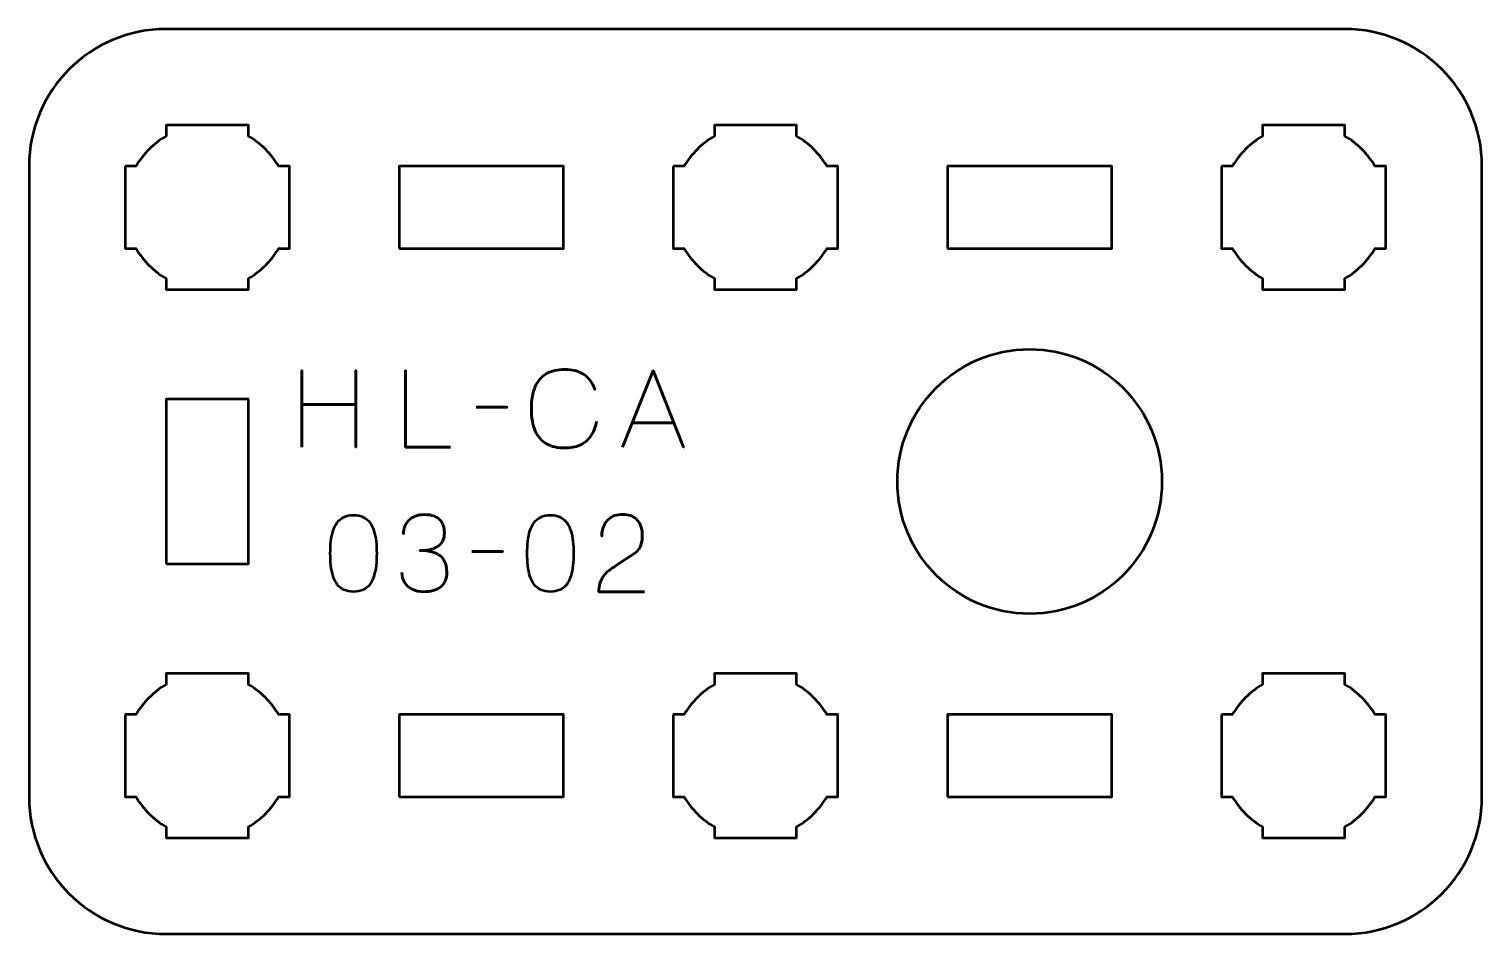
# Model space of a CAD drawing. Header units: centimetres. Extents: x -13.15 to -7.85, y -16.5 to -13.2.
import ezdxf

# ---------------------------------------------------------------- set-up
doc = ezdxf.new("R2010")
doc.units = ezdxf.units.CM
doc.header["$MEASUREMENT"] = 0
doc.layers.add('Layer 1', color=7, linetype='Continuous')

msp = doc.modelspace()

# ---------------------------------------------------------------- linework, layer by layer
at = {"layer": 'Layer 1', "lineweight": 53}
for points in [[(-11.8, -14), (-11.2, -14), (-11.2, -13.7), (-11.8, -13.7), (-11.8, -14)], [(-9.8, -14), (-9.2, -14), (-9.2, -13.7), (-9.8, -13.7), (-9.8, -14)], [(-12.65, -15.15), (-12.35, -15.15), (-12.35, -14.55), (-12.65, -14.55), (-12.65, -15.15)], [(-11.8, -16), (-11.2, -16), (-11.2, -15.7), (-11.8, -15.7), (-11.8, -16)], [(-9.8, -16), (-9.2, -16), (-9.2, -15.7), (-9.8, -15.7), (-9.8, -16)]]:
    msp.add_lwpolyline(points, close=True, dxfattribs=at)
msp.add_ellipse((-9.5, -14.85), major_axis=(0, 0.4825), ratio=1, dxfattribs=at)
for points, knots in [([(-13.15, -16), (-13.15, -16), (-13.15, -13.7), (-13.15, -13.7), (-13.15, -13.7), (-13.15, -13.42391), (-12.92609, -13.2), (-12.65, -13.2), (-12.65, -13.2), (-12.65, -13.2), (-8.35, -13.2), (-8.35, -13.2), (-8.35, -13.2), (-8.07391, -13.2), (-7.85, -13.42391), (-7.85, -13.7), (-7.85, -13.7), (-7.85, -13.7), (-7.85, -16), (-7.85, -16), (-7.85, -16), (-7.85, -16.27609), (-8.07391, -16.5), (-8.35, -16.5), (-8.35, -16.5), (-8.35, -16.5), (-12.65, -16.5), (-12.65, -16.5), (-12.65, -16.5), (-12.92609, -16.5), (-13.15, -16.27609), (-13.15, -16)], [0, 0, 0, 0, 0.125, 0.125, 0.125, 0.125, 0.25, 0.25, 0.25, 0.25, 0.375, 0.375, 0.375, 0.375, 0.5, 0.5, 0.5, 0.5, 0.625, 0.625, 0.625, 0.625, 0.75, 0.75, 0.75, 0.75, 0.875, 0.875, 0.875, 0.875, 1, 1, 1, 1]), ([(-12.8, -13.7), (-12.8, -13.7), (-12.75985, -13.7), (-12.75985, -13.7), (-12.75985, -13.7), (-12.7335, -13.65447), (-12.69553, -13.6165), (-12.65, -13.59015), (-12.65, -13.59015), (-12.65, -13.59015), (-12.65, -13.55), (-12.65, -13.55), (-12.65, -13.55), (-12.65, -13.55), (-12.5, -13.55), (-12.5, -13.55), (-12.5, -13.55), (-12.5, -13.55), (-12.35, -13.55), (-12.35, -13.55), (-12.35, -13.55), (-12.35, -13.55), (-12.35, -13.59015), (-12.35, -13.59015), (-12.35, -13.59015), (-12.30447, -13.6165), (-12.2665, -13.65447), (-12.24015, -13.7), (-12.24015, -13.7), (-12.24015, -13.7), (-12.2, -13.7), (-12.2, -13.7), (-12.2, -13.7), (-12.2, -13.7), (-12.2, -13.85), (-12.2, -13.85), (-12.2, -13.85), (-12.2, -13.85), (-12.2, -14), (-12.2, -14), (-12.2, -14), (-12.2, -14), (-12.24015, -14), (-12.24015, -14), (-12.24015, -14), (-12.2665, -14.04553), (-12.30447, -14.0835), (-12.35, -14.10985), (-12.35, -14.10985), (-12.35, -14.10985), (-12.35, -14.15), (-12.35, -14.15), (-12.35, -14.15), (-12.35, -14.15), (-12.5, -14.15), (-12.5, -14.15), (-12.5, -14.15), (-12.5, -14.15), (-12.65, -14.15), (-12.65, -14.15), (-12.65, -14.15), (-12.65, -14.15), (-12.65, -14.10985), (-12.65, -14.10985), (-12.65, -14.10985), (-12.69553, -14.0835), (-12.7335, -14.04553), (-12.75985, -14), (-12.75985, -14), (-12.75985, -14), (-12.8, -14), (-12.8, -14), (-12.8, -14), (-12.8, -14), (-12.8, -13.85), (-12.8, -13.85), (-12.8, -13.85), (-12.8, -13.85), (-12.8, -13.7), (-12.8, -13.7)], [0, 0, 0, 0, 0.05, 0.05, 0.05, 0.05, 0.1, 0.1, 0.1, 0.1, 0.15, 0.15, 0.15, 0.15, 0.2, 0.2, 0.2, 0.2, 0.25, 0.25, 0.25, 0.25, 0.3, 0.3, 0.3, 0.3, 0.35, 0.35, 0.35, 0.35, 0.4, 0.4, 0.4, 0.4, 0.45, 0.45, 0.45, 0.45, 0.5, 0.5, 0.5, 0.5, 0.55, 0.55, 0.55, 0.55, 0.6, 0.6, 0.6, 0.6, 0.65, 0.65, 0.65, 0.65, 0.7, 0.7, 0.7, 0.7, 0.75, 0.75, 0.75, 0.75, 0.8, 0.8, 0.8, 0.8, 0.85, 0.85, 0.85, 0.85, 0.9, 0.9, 0.9, 0.9, 0.95, 0.95, 0.95, 0.95, 1, 1, 1, 1]), ([(-10.8, -13.7), (-10.8, -13.7), (-10.75985, -13.7), (-10.75985, -13.7), (-10.75985, -13.7), (-10.7335, -13.65447), (-10.69553, -13.6165), (-10.65, -13.59015), (-10.65, -13.59015), (-10.65, -13.59015), (-10.65, -13.55), (-10.65, -13.55), (-10.65, -13.55), (-10.65, -13.55), (-10.5, -13.55), (-10.5, -13.55), (-10.5, -13.55), (-10.5, -13.55), (-10.35, -13.55), (-10.35, -13.55), (-10.35, -13.55), (-10.35, -13.55), (-10.35, -13.59015), (-10.35, -13.59015), (-10.35, -13.59015), (-10.30447, -13.6165), (-10.2665, -13.65447), (-10.24015, -13.7), (-10.24015, -13.7), (-10.24015, -13.7), (-10.2, -13.7), (-10.2, -13.7), (-10.2, -13.7), (-10.2, -13.7), (-10.2, -13.85), (-10.2, -13.85), (-10.2, -13.85), (-10.2, -13.85), (-10.2, -14), (-10.2, -14), (-10.2, -14), (-10.2, -14), (-10.24015, -14), (-10.24015, -14), (-10.24015, -14), (-10.2665, -14.04553), (-10.30447, -14.0835), (-10.35, -14.10985), (-10.35, -14.10985), (-10.35, -14.10985), (-10.35, -14.15), (-10.35, -14.15), (-10.35, -14.15), (-10.35, -14.15), (-10.5, -14.15), (-10.5, -14.15), (-10.5, -14.15), (-10.5, -14.15), (-10.65, -14.15), (-10.65, -14.15), (-10.65, -14.15), (-10.65, -14.15), (-10.65, -14.10985), (-10.65, -14.10985), (-10.65, -14.10985), (-10.69553, -14.0835), (-10.7335, -14.04553), (-10.75985, -14), (-10.75985, -14), (-10.75985, -14), (-10.8, -14), (-10.8, -14), (-10.8, -14), (-10.8, -14), (-10.8, -13.85), (-10.8, -13.85), (-10.8, -13.85), (-10.8, -13.85), (-10.8, -13.7), (-10.8, -13.7)], [0, 0, 0, 0, 0.05, 0.05, 0.05, 0.05, 0.1, 0.1, 0.1, 0.1, 0.15, 0.15, 0.15, 0.15, 0.2, 0.2, 0.2, 0.2, 0.25, 0.25, 0.25, 0.25, 0.3, 0.3, 0.3, 0.3, 0.35, 0.35, 0.35, 0.35, 0.4, 0.4, 0.4, 0.4, 0.45, 0.45, 0.45, 0.45, 0.5, 0.5, 0.5, 0.5, 0.55, 0.55, 0.55, 0.55, 0.6, 0.6, 0.6, 0.6, 0.65, 0.65, 0.65, 0.65, 0.7, 0.7, 0.7, 0.7, 0.75, 0.75, 0.75, 0.75, 0.8, 0.8, 0.8, 0.8, 0.85, 0.85, 0.85, 0.85, 0.9, 0.9, 0.9, 0.9, 0.95, 0.95, 0.95, 0.95, 1, 1, 1, 1]), ([(-8.8, -13.7), (-8.8, -13.7), (-8.75985, -13.7), (-8.75985, -13.7), (-8.75985, -13.7), (-8.7335, -13.65447), (-8.69553, -13.6165), (-8.65, -13.59015), (-8.65, -13.59015), (-8.65, -13.59015), (-8.65, -13.55), (-8.65, -13.55), (-8.65, -13.55), (-8.65, -13.55), (-8.5, -13.55), (-8.5, -13.55), (-8.5, -13.55), (-8.5, -13.55), (-8.35, -13.55), (-8.35, -13.55), (-8.35, -13.55), (-8.35, -13.55), (-8.35, -13.59015), (-8.35, -13.59015), (-8.35, -13.59015), (-8.30447, -13.6165), (-8.2665, -13.65447), (-8.24015, -13.7), (-8.24015, -13.7), (-8.24015, -13.7), (-8.2, -13.7), (-8.2, -13.7), (-8.2, -13.7), (-8.2, -13.7), (-8.2, -13.85), (-8.2, -13.85), (-8.2, -13.85), (-8.2, -13.85), (-8.2, -14), (-8.2, -14), (-8.2, -14), (-8.2, -14), (-8.24015, -14), (-8.24015, -14), (-8.24015, -14), (-8.2665, -14.04553), (-8.30447, -14.0835), (-8.35, -14.10985), (-8.35, -14.10985), (-8.35, -14.10985), (-8.35, -14.15), (-8.35, -14.15), (-8.35, -14.15), (-8.35, -14.15), (-8.5, -14.15), (-8.5, -14.15), (-8.5, -14.15), (-8.5, -14.15), (-8.65, -14.15), (-8.65, -14.15), (-8.65, -14.15), (-8.65, -14.15), (-8.65, -14.10985), (-8.65, -14.10985), (-8.65, -14.10985), (-8.69553, -14.0835), (-8.7335, -14.04553), (-8.75985, -14), (-8.75985, -14), (-8.75985, -14), (-8.8, -14), (-8.8, -14), (-8.8, -14), (-8.8, -14), (-8.8, -13.85), (-8.8, -13.85), (-8.8, -13.85), (-8.8, -13.85), (-8.8, -13.7), (-8.8, -13.7)], [0, 0, 0, 0, 0.05, 0.05, 0.05, 0.05, 0.1, 0.1, 0.1, 0.1, 0.15, 0.15, 0.15, 0.15, 0.2, 0.2, 0.2, 0.2, 0.25, 0.25, 0.25, 0.25, 0.3, 0.3, 0.3, 0.3, 0.35, 0.35, 0.35, 0.35, 0.4, 0.4, 0.4, 0.4, 0.45, 0.45, 0.45, 0.45, 0.5, 0.5, 0.5, 0.5, 0.55, 0.55, 0.55, 0.55, 0.6, 0.6, 0.6, 0.6, 0.65, 0.65, 0.65, 0.65, 0.7, 0.7, 0.7, 0.7, 0.75, 0.75, 0.75, 0.75, 0.8, 0.8, 0.8, 0.8, 0.85, 0.85, 0.85, 0.85, 0.9, 0.9, 0.9, 0.9, 0.95, 0.95, 0.95, 0.95, 1, 1, 1, 1]), ([(-12.8, -15.7), (-12.8, -15.7), (-12.75985, -15.7), (-12.75985, -15.7), (-12.75985, -15.7), (-12.7335, -15.65447), (-12.69553, -15.6165), (-12.65, -15.59015), (-12.65, -15.59015), (-12.65, -15.59015), (-12.65, -15.55), (-12.65, -15.55), (-12.65, -15.55), (-12.65, -15.55), (-12.5, -15.55), (-12.5, -15.55), (-12.5, -15.55), (-12.5, -15.55), (-12.35, -15.55), (-12.35, -15.55), (-12.35, -15.55), (-12.35, -15.55), (-12.35, -15.59015), (-12.35, -15.59015), (-12.35, -15.59015), (-12.30447, -15.6165), (-12.2665, -15.65447), (-12.24015, -15.7), (-12.24015, -15.7), (-12.24015, -15.7), (-12.2, -15.7), (-12.2, -15.7), (-12.2, -15.7), (-12.2, -15.7), (-12.2, -15.85), (-12.2, -15.85), (-12.2, -15.85), (-12.2, -15.85), (-12.2, -16), (-12.2, -16), (-12.2, -16), (-12.2, -16), (-12.24015, -16), (-12.24015, -16), (-12.24015, -16), (-12.2665, -16.04553), (-12.30447, -16.0835), (-12.35, -16.10985), (-12.35, -16.10985), (-12.35, -16.10985), (-12.35, -16.15), (-12.35, -16.15), (-12.35, -16.15), (-12.35, -16.15), (-12.5, -16.15), (-12.5, -16.15), (-12.5, -16.15), (-12.5, -16.15), (-12.65, -16.15), (-12.65, -16.15), (-12.65, -16.15), (-12.65, -16.15), (-12.65, -16.10985), (-12.65, -16.10985), (-12.65, -16.10985), (-12.69553, -16.0835), (-12.7335, -16.04553), (-12.75985, -16), (-12.75985, -16), (-12.75985, -16), (-12.8, -16), (-12.8, -16), (-12.8, -16), (-12.8, -16), (-12.8, -15.85), (-12.8, -15.85), (-12.8, -15.85), (-12.8, -15.85), (-12.8, -15.7), (-12.8, -15.7)], [0, 0, 0, 0, 0.05, 0.05, 0.05, 0.05, 0.1, 0.1, 0.1, 0.1, 0.15, 0.15, 0.15, 0.15, 0.2, 0.2, 0.2, 0.2, 0.25, 0.25, 0.25, 0.25, 0.3, 0.3, 0.3, 0.3, 0.35, 0.35, 0.35, 0.35, 0.4, 0.4, 0.4, 0.4, 0.45, 0.45, 0.45, 0.45, 0.5, 0.5, 0.5, 0.5, 0.55, 0.55, 0.55, 0.55, 0.6, 0.6, 0.6, 0.6, 0.65, 0.65, 0.65, 0.65, 0.7, 0.7, 0.7, 0.7, 0.75, 0.75, 0.75, 0.75, 0.8, 0.8, 0.8, 0.8, 0.85, 0.85, 0.85, 0.85, 0.9, 0.9, 0.9, 0.9, 0.95, 0.95, 0.95, 0.95, 1, 1, 1, 1]), ([(-10.8, -15.7), (-10.8, -15.7), (-10.75985, -15.7), (-10.75985, -15.7), (-10.75985, -15.7), (-10.7335, -15.65447), (-10.69553, -15.6165), (-10.65, -15.59015), (-10.65, -15.59015), (-10.65, -15.59015), (-10.65, -15.55), (-10.65, -15.55), (-10.65, -15.55), (-10.65, -15.55), (-10.5, -15.55), (-10.5, -15.55), (-10.5, -15.55), (-10.5, -15.55), (-10.35, -15.55), (-10.35, -15.55), (-10.35, -15.55), (-10.35, -15.55), (-10.35, -15.59015), (-10.35, -15.59015), (-10.35, -15.59015), (-10.30447, -15.6165), (-10.2665, -15.65447), (-10.24015, -15.7), (-10.24015, -15.7), (-10.24015, -15.7), (-10.2, -15.7), (-10.2, -15.7), (-10.2, -15.7), (-10.2, -15.7), (-10.2, -15.85), (-10.2, -15.85), (-10.2, -15.85), (-10.2, -15.85), (-10.2, -16), (-10.2, -16), (-10.2, -16), (-10.2, -16), (-10.24015, -16), (-10.24015, -16), (-10.24015, -16), (-10.2665, -16.04553), (-10.30447, -16.0835), (-10.35, -16.10985), (-10.35, -16.10985), (-10.35, -16.10985), (-10.35, -16.15), (-10.35, -16.15), (-10.35, -16.15), (-10.35, -16.15), (-10.5, -16.15), (-10.5, -16.15), (-10.5, -16.15), (-10.5, -16.15), (-10.65, -16.15), (-10.65, -16.15), (-10.65, -16.15), (-10.65, -16.15), (-10.65, -16.10985), (-10.65, -16.10985), (-10.65, -16.10985), (-10.69553, -16.0835), (-10.7335, -16.04553), (-10.75985, -16), (-10.75985, -16), (-10.75985, -16), (-10.8, -16), (-10.8, -16), (-10.8, -16), (-10.8, -16), (-10.8, -15.85), (-10.8, -15.85), (-10.8, -15.85), (-10.8, -15.85), (-10.8, -15.7), (-10.8, -15.7)], [0, 0, 0, 0, 0.05, 0.05, 0.05, 0.05, 0.1, 0.1, 0.1, 0.1, 0.15, 0.15, 0.15, 0.15, 0.2, 0.2, 0.2, 0.2, 0.25, 0.25, 0.25, 0.25, 0.3, 0.3, 0.3, 0.3, 0.35, 0.35, 0.35, 0.35, 0.4, 0.4, 0.4, 0.4, 0.45, 0.45, 0.45, 0.45, 0.5, 0.5, 0.5, 0.5, 0.55, 0.55, 0.55, 0.55, 0.6, 0.6, 0.6, 0.6, 0.65, 0.65, 0.65, 0.65, 0.7, 0.7, 0.7, 0.7, 0.75, 0.75, 0.75, 0.75, 0.8, 0.8, 0.8, 0.8, 0.85, 0.85, 0.85, 0.85, 0.9, 0.9, 0.9, 0.9, 0.95, 0.95, 0.95, 0.95, 1, 1, 1, 1]), ([(-8.8, -15.7), (-8.8, -15.7), (-8.75985, -15.7), (-8.75985, -15.7), (-8.75985, -15.7), (-8.7335, -15.65447), (-8.69553, -15.6165), (-8.65, -15.59015), (-8.65, -15.59015), (-8.65, -15.59015), (-8.65, -15.55), (-8.65, -15.55), (-8.65, -15.55), (-8.65, -15.55), (-8.5, -15.55), (-8.5, -15.55), (-8.5, -15.55), (-8.5, -15.55), (-8.35, -15.55), (-8.35, -15.55), (-8.35, -15.55), (-8.35, -15.55), (-8.35, -15.59015), (-8.35, -15.59015), (-8.35, -15.59015), (-8.30447, -15.6165), (-8.2665, -15.65447), (-8.24015, -15.7), (-8.24015, -15.7), (-8.24015, -15.7), (-8.2, -15.7), (-8.2, -15.7), (-8.2, -15.7), (-8.2, -15.7), (-8.2, -15.85), (-8.2, -15.85), (-8.2, -15.85), (-8.2, -15.85), (-8.2, -16), (-8.2, -16), (-8.2, -16), (-8.2, -16), (-8.24015, -16), (-8.24015, -16), (-8.24015, -16), (-8.2665, -16.04553), (-8.30447, -16.0835), (-8.35, -16.10985), (-8.35, -16.10985), (-8.35, -16.10985), (-8.35, -16.15), (-8.35, -16.15), (-8.35, -16.15), (-8.35, -16.15), (-8.5, -16.15), (-8.5, -16.15), (-8.5, -16.15), (-8.5, -16.15), (-8.65, -16.15), (-8.65, -16.15), (-8.65, -16.15), (-8.65, -16.15), (-8.65, -16.10985), (-8.65, -16.10985), (-8.65, -16.10985), (-8.69553, -16.0835), (-8.7335, -16.04553), (-8.75985, -16), (-8.75985, -16), (-8.75985, -16), (-8.8, -16), (-8.8, -16), (-8.8, -16), (-8.8, -16), (-8.8, -15.85), (-8.8, -15.85), (-8.8, -15.85), (-8.8, -15.85), (-8.8, -15.7), (-8.8, -15.7)], [0, 0, 0, 0, 0.05, 0.05, 0.05, 0.05, 0.1, 0.1, 0.1, 0.1, 0.15, 0.15, 0.15, 0.15, 0.2, 0.2, 0.2, 0.2, 0.25, 0.25, 0.25, 0.25, 0.3, 0.3, 0.3, 0.3, 0.35, 0.35, 0.35, 0.35, 0.4, 0.4, 0.4, 0.4, 0.45, 0.45, 0.45, 0.45, 0.5, 0.5, 0.5, 0.5, 0.55, 0.55, 0.55, 0.55, 0.6, 0.6, 0.6, 0.6, 0.65, 0.65, 0.65, 0.65, 0.7, 0.7, 0.7, 0.7, 0.75, 0.75, 0.75, 0.75, 0.8, 0.8, 0.8, 0.8, 0.85, 0.85, 0.85, 0.85, 0.9, 0.9, 0.9, 0.9, 0.95, 0.95, 0.95, 0.95, 1, 1, 1, 1])]:
    msp.add_open_spline(points, degree=3, knots=knots, dxfattribs=at)
at = {"layer": 'Layer 1', "color": 5, "lineweight": 53}
for points, knots in [([(-12.15505, -14.72462), (-12.15505, -14.72462), (-12.15505, -14.56978), (-12.15505, -14.56978), (-12.15505, -14.56978), (-12.15505, -14.56978), (-11.95753, -14.56978), (-11.95753, -14.56978), (-11.95753, -14.56978), (-11.95753, -14.56978), (-11.95753, -14.72462), (-11.95753, -14.72462), (-11.95753, -14.72462), (-11.95753, -14.72462), (-11.95753, -14.44522), (-11.95753, -14.44522), (-11.95753, -14.44522), (-11.95753, -14.44522), (-11.95753, -14.56978), (-11.95753, -14.56978), (-11.95753, -14.56978), (-11.95753, -14.56978), (-12.15505, -14.56978), (-12.15505, -14.56978), (-12.15505, -14.56978), (-12.15505, -14.56978), (-12.15505, -14.44522), (-12.15505, -14.44522), (-12.15505, -14.44522), (-12.15505, -14.44522), (-12.15505, -14.72462), (-12.15505, -14.72462)], [0, 0, 0, 0, 0.125, 0.125, 0.125, 0.125, 0.25, 0.25, 0.25, 0.25, 0.375, 0.375, 0.375, 0.375, 0.5, 0.5, 0.5, 0.5, 0.625, 0.625, 0.625, 0.625, 0.75, 0.75, 0.75, 0.75, 0.875, 0.875, 0.875, 0.875, 1, 1, 1, 1]), ([(-11.61293, -14.72462), (-11.61293, -14.72462), (-11.7763, -14.72462), (-11.7763, -14.72462), (-11.7763, -14.72462), (-11.7763, -14.72462), (-11.7763, -14.44483), (-11.7763, -14.44483), (-11.7763, -14.44483), (-11.7763, -14.44483), (-11.7763, -14.72462), (-11.7763, -14.72462), (-11.7763, -14.72462), (-11.7763, -14.72462), (-11.61293, -14.72462), (-11.61293, -14.72462)], [0, 0, 0, 0, 0.25, 0.25, 0.25, 0.25, 0.5, 0.5, 0.5, 0.5, 0.75, 0.75, 0.75, 0.75, 1, 1, 1, 1]), ([(-11.08012, -14.63071), (-11.08426, -14.65289), (-11.0915, -14.6712), (-11.10165, -14.68556), (-11.10165, -14.68556), (-11.11187, -14.69985), (-11.12494, -14.71046), (-11.14085, -14.71738), (-11.14085, -14.71738), (-11.15669, -14.7243), (-11.17532, -14.72779), (-11.19653, -14.72772), (-11.19653, -14.72772), (-11.22234, -14.72779), (-11.24427, -14.72281), (-11.26225, -14.71265), (-11.26225, -14.71265), (-11.28023, -14.70257), (-11.29394, -14.68698), (-11.30338, -14.66583), (-11.30338, -14.66583), (-11.31282, -14.64468), (-11.31754, -14.61758), (-11.31761, -14.58453), (-11.31761, -14.58453), (-11.31754, -14.55161), (-11.31282, -14.52458), (-11.30338, -14.50343), (-11.30338, -14.50343), (-11.29394, -14.48228), (-11.28023, -14.46662), (-11.26225, -14.45647), (-11.26225, -14.45647), (-11.24427, -14.44632), (-11.22234, -14.44127), (-11.19653, -14.44134), (-11.19653, -14.44134), (-11.16892, -14.44127), (-11.14576, -14.44716), (-11.12714, -14.45899), (-11.12714, -14.45899), (-11.10857, -14.47083), (-11.09493, -14.48913), (-11.08633, -14.5139), (-11.08633, -14.5139), (-11.09493, -14.48913), (-11.10857, -14.47083), (-11.12714, -14.45899), (-11.12714, -14.45899), (-11.14576, -14.44716), (-11.16892, -14.44127), (-11.19653, -14.44134), (-11.19653, -14.44134), (-11.22234, -14.44127), (-11.24427, -14.44632), (-11.26225, -14.45647), (-11.26225, -14.45647), (-11.28023, -14.46662), (-11.29394, -14.48228), (-11.30338, -14.50343), (-11.30338, -14.50343), (-11.31282, -14.52458), (-11.31754, -14.55161), (-11.31761, -14.58453), (-11.31761, -14.58453), (-11.31754, -14.61758), (-11.31282, -14.64468), (-11.30338, -14.66583), (-11.30338, -14.66583), (-11.29394, -14.68698), (-11.28023, -14.70257), (-11.26225, -14.71265), (-11.26225, -14.71265), (-11.24427, -14.72281), (-11.22234, -14.72779), (-11.19653, -14.72772), (-11.19653, -14.72772), (-11.17532, -14.72779), (-11.15669, -14.7243), (-11.14085, -14.71738), (-11.14085, -14.71738), (-11.12494, -14.71046), (-11.11187, -14.69985), (-11.10165, -14.68556), (-11.10165, -14.68556), (-11.0915, -14.6712), (-11.08426, -14.65289), (-11.08012, -14.63071)], [0, 0, 0, 0, 0.0454545, 0.0454545, 0.0454545, 0.0454545, 0.0909091, 0.0909091, 0.0909091, 0.0909091, 0.1363636, 0.1363636, 0.1363636, 0.1363636, 0.1818182, 0.1818182, 0.1818182, 0.1818182, 0.2272727, 0.2272727, 0.2272727, 0.2272727, 0.2727273, 0.2727273, 0.2727273, 0.2727273, 0.3181818, 0.3181818, 0.3181818, 0.3181818, 0.3636364, 0.3636364, 0.3636364, 0.3636364, 0.4090909, 0.4090909, 0.4090909, 0.4090909, 0.4545455, 0.4545455, 0.4545455, 0.4545455, 0.5, 0.5, 0.5, 0.5, 0.5454545, 0.5454545, 0.5454545, 0.5454545, 0.5909091, 0.5909091, 0.5909091, 0.5909091, 0.6363636, 0.6363636, 0.6363636, 0.6363636, 0.6818182, 0.6818182, 0.6818182, 0.6818182, 0.7272727, 0.7272727, 0.7272727, 0.7272727, 0.7727273, 0.7727273, 0.7727273, 0.7727273, 0.8181818, 0.8181818, 0.8181818, 0.8181818, 0.8636364, 0.8636364, 0.8636364, 0.8636364, 0.9090909, 0.9090909, 0.9090909, 0.9090909, 0.9545455, 0.9545455, 0.9545455, 0.9545455, 1, 1, 1, 1]), ([(-10.98465, -14.72462), (-10.98465, -14.72462), (-10.87366, -14.44483), (-10.87366, -14.44483), (-10.87366, -14.44483), (-10.87366, -14.44483), (-10.76229, -14.72462), (-10.76229, -14.72462), (-10.76229, -14.72462), (-10.76229, -14.72462), (-10.87366, -14.44483), (-10.87366, -14.44483), (-10.87366, -14.44483), (-10.87366, -14.44483), (-10.98465, -14.72462), (-10.98465, -14.72462)], [0, 0, 0, 0, 0.25, 0.25, 0.25, 0.25, 0.5, 0.5, 0.5, 0.5, 0.75, 0.75, 0.75, 0.75, 1, 1, 1, 1]), ([(-11.5194, -14.57832), (-11.5194, -14.57832), (-11.40647, -14.57832), (-11.40647, -14.57832), (-11.40647, -14.57832), (-11.40647, -14.57832), (-11.5194, -14.57832), (-11.5194, -14.57832)], [0, 0, 0, 0, 0.5, 0.5, 0.5, 0.5, 1, 1, 1, 1]), ([(-10.94972, -14.63653), (-10.94972, -14.63653), (-10.7976, -14.63653), (-10.7976, -14.63653), (-10.7976, -14.63653), (-10.7976, -14.63653), (-10.94972, -14.63653), (-10.94972, -14.63653)], [0, 0, 0, 0, 0.5, 0.5, 0.5, 0.5, 1, 1, 1, 1]), ([(-11.96644, -15.252), (-11.95286, -15.25194), (-11.94115, -15.24954), (-11.93139, -15.24489), (-11.93139, -15.24489), (-11.92169, -15.24023), (-11.9136, -15.23357), (-11.90713, -15.22509), (-11.90713, -15.22509), (-11.90073, -15.21656), (-11.89569, -15.20647), (-11.89193, -15.19483), (-11.89193, -15.19483), (-11.88825, -15.18318), (-11.8856, -15.17044), (-11.88411, -15.15647), (-11.88411, -15.15647), (-11.88256, -15.1425), (-11.88178, -15.12782), (-11.88185, -15.1123), (-11.88185, -15.1123), (-11.88178, -15.09684), (-11.88256, -15.08216), (-11.88411, -15.06825), (-11.88411, -15.06825), (-11.8856, -15.05435), (-11.88825, -15.04154), (-11.89193, -15.0299), (-11.89193, -15.0299), (-11.89569, -15.01832), (-11.90073, -15.00823), (-11.90713, -14.99963), (-11.90713, -14.99963), (-11.9136, -14.99109), (-11.92169, -14.98443), (-11.93139, -14.97978), (-11.93139, -14.97978), (-11.94115, -14.97505), (-11.95286, -14.97266), (-11.96644, -14.9726), (-11.96644, -14.9726), (-11.98002, -14.97266), (-11.99173, -14.97505), (-12.0015, -14.97978), (-12.0015, -14.97978), (-12.0112, -14.98443), (-12.01928, -14.99109), (-12.02575, -14.99963), (-12.02575, -14.99963), (-12.03215, -15.00823), (-12.0372, -15.01832), (-12.04095, -15.0299), (-12.04095, -15.0299), (-12.04464, -15.04154), (-12.04729, -15.05435), (-12.04878, -15.06825), (-12.04878, -15.06825), (-12.05033, -15.08216), (-12.0511, -15.09684), (-12.05104, -15.1123), (-12.05104, -15.1123), (-12.0511, -15.12782), (-12.05033, -15.1425), (-12.04878, -15.15647), (-12.04878, -15.15647), (-12.04729, -15.17044), (-12.04464, -15.18318), (-12.04095, -15.19483), (-12.04095, -15.19483), (-12.0372, -15.20647), (-12.03215, -15.21656), (-12.02575, -15.22509), (-12.02575, -15.22509), (-12.01928, -15.23357), (-12.0112, -15.24023), (-12.0015, -15.24489), (-12.0015, -15.24489), (-11.99173, -15.24954), (-11.98002, -15.25194), (-11.96644, -15.252)], [0, 0, 0, 0, 0.05, 0.05, 0.05, 0.05, 0.1, 0.1, 0.1, 0.1, 0.15, 0.15, 0.15, 0.15, 0.2, 0.2, 0.2, 0.2, 0.25, 0.25, 0.25, 0.25, 0.3, 0.3, 0.3, 0.3, 0.35, 0.35, 0.35, 0.35, 0.4, 0.4, 0.4, 0.4, 0.45, 0.45, 0.45, 0.45, 0.5, 0.5, 0.5, 0.5, 0.55, 0.55, 0.55, 0.55, 0.6, 0.6, 0.6, 0.6, 0.65, 0.65, 0.65, 0.65, 0.7, 0.7, 0.7, 0.7, 0.75, 0.75, 0.75, 0.75, 0.8, 0.8, 0.8, 0.8, 0.85, 0.85, 0.85, 0.85, 0.9, 0.9, 0.9, 0.9, 0.95, 0.95, 0.95, 0.95, 1, 1, 1, 1]), ([(-11.96644, -15.252), (-11.95286, -15.25194), (-11.94115, -15.24954), (-11.93139, -15.24489), (-11.93139, -15.24489), (-11.92169, -15.24023), (-11.9136, -15.23357), (-11.90713, -15.22509), (-11.90713, -15.22509), (-11.90073, -15.21656), (-11.89569, -15.20647), (-11.89193, -15.19483), (-11.89193, -15.19483), (-11.88825, -15.18318), (-11.8856, -15.17044), (-11.88411, -15.15647), (-11.88411, -15.15647), (-11.88256, -15.1425), (-11.88178, -15.12782), (-11.88185, -15.1123), (-11.88185, -15.1123), (-11.88178, -15.09684), (-11.88256, -15.08216), (-11.88411, -15.06825), (-11.88411, -15.06825), (-11.8856, -15.05435), (-11.88825, -15.04154), (-11.89193, -15.0299), (-11.89193, -15.0299), (-11.89569, -15.01832), (-11.90073, -15.00823), (-11.90713, -14.99963), (-11.90713, -14.99963), (-11.9136, -14.99109), (-11.92169, -14.98443), (-11.93139, -14.97978), (-11.93139, -14.97978), (-11.94115, -14.97505), (-11.95286, -14.97266), (-11.96644, -14.9726), (-11.96644, -14.9726), (-11.98002, -14.97266), (-11.99173, -14.97505), (-12.0015, -14.97978), (-12.0015, -14.97978), (-12.0112, -14.98443), (-12.01928, -14.99109), (-12.02575, -14.99963), (-12.02575, -14.99963), (-12.03215, -15.00823), (-12.0372, -15.01832), (-12.04095, -15.0299), (-12.04095, -15.0299), (-12.04464, -15.04154), (-12.04729, -15.05435), (-12.04878, -15.06825), (-12.04878, -15.06825), (-12.05033, -15.08216), (-12.0511, -15.09684), (-12.05104, -15.1123), (-12.05104, -15.1123), (-12.0511, -15.12782), (-12.05033, -15.1425), (-12.04878, -15.15647), (-12.04878, -15.15647), (-12.04729, -15.17044), (-12.04464, -15.18318), (-12.04095, -15.19483), (-12.04095, -15.19483), (-12.0372, -15.20647), (-12.03215, -15.21656), (-12.02575, -15.22509), (-12.02575, -15.22509), (-12.01928, -15.23357), (-12.0112, -15.24023), (-12.0015, -15.24489), (-12.0015, -15.24489), (-11.99173, -15.24954), (-11.98002, -15.25194), (-11.96644, -15.252)], [0, 0, 0, 0, 0.05, 0.05, 0.05, 0.05, 0.1, 0.1, 0.1, 0.1, 0.15, 0.15, 0.15, 0.15, 0.2, 0.2, 0.2, 0.2, 0.25, 0.25, 0.25, 0.25, 0.3, 0.3, 0.3, 0.3, 0.35, 0.35, 0.35, 0.35, 0.4, 0.4, 0.4, 0.4, 0.45, 0.45, 0.45, 0.45, 0.5, 0.5, 0.5, 0.5, 0.55, 0.55, 0.55, 0.55, 0.6, 0.6, 0.6, 0.6, 0.65, 0.65, 0.65, 0.65, 0.7, 0.7, 0.7, 0.7, 0.75, 0.75, 0.75, 0.75, 0.8, 0.8, 0.8, 0.8, 0.85, 0.85, 0.85, 0.85, 0.9, 0.9, 0.9, 0.9, 0.95, 0.95, 0.95, 0.95, 1, 1, 1, 1]), ([(-11.78988, -15.18176), (-11.78981, -15.19573), (-11.78658, -15.20789), (-11.78018, -15.21843), (-11.78018, -15.21843), (-11.77378, -15.22891), (-11.76466, -15.23712), (-11.75276, -15.24301), (-11.75276, -15.24301), (-11.74085, -15.2489), (-11.72656, -15.25187), (-11.70994, -15.252), (-11.70994, -15.252), (-11.69746, -15.252), (-11.68614, -15.25071), (-11.67585, -15.24799), (-11.67585, -15.24799), (-11.66564, -15.24527), (-11.65684, -15.24107), (-11.6494, -15.23531), (-11.6494, -15.23531), (-11.64196, -15.22956), (-11.63627, -15.22212), (-11.6322, -15.21306), (-11.6322, -15.21306), (-11.62819, -15.20395), (-11.62618, -15.19301), (-11.62612, -15.18021), (-11.62612, -15.18021), (-11.62605, -15.16313), (-11.62955, -15.14871), (-11.63647, -15.137), (-11.63647, -15.137), (-11.64339, -15.1253), (-11.65412, -15.1165), (-11.66855, -15.11049), (-11.66855, -15.11049), (-11.68297, -15.10447), (-11.70147, -15.10143), (-11.72391, -15.10143), (-11.72391, -15.10143), (-11.70716, -15.1015), (-11.69312, -15.09995), (-11.68168, -15.09678), (-11.68168, -15.09678), (-11.67029, -15.09361), (-11.66117, -15.08914), (-11.65432, -15.08332), (-11.65432, -15.08332), (-11.64746, -15.07757), (-11.64248, -15.07071), (-11.63951, -15.06282), (-11.63951, -15.06282), (-11.63647, -15.05499), (-11.63498, -15.04639), (-11.63504, -15.03701), (-11.63504, -15.03701), (-11.63498, -15.02764), (-11.63627, -15.01897), (-11.63886, -15.01095), (-11.63886, -15.01095), (-11.64138, -15.00293), (-11.64552, -14.99588), (-11.65115, -14.98987), (-11.65115, -14.98987), (-11.65677, -14.98385), (-11.66421, -14.97913), (-11.67333, -14.97577), (-11.67333, -14.97577), (-11.68252, -14.9724), (-11.69371, -14.97072), (-11.70683, -14.97066), (-11.70683, -14.97066), (-11.7199, -14.97072), (-11.73135, -14.97266), (-11.74105, -14.97641), (-11.74105, -14.97641), (-11.75081, -14.98016), (-11.75883, -14.98527), (-11.7653, -14.99181), (-11.7653, -14.99181), (-11.77171, -14.99834), (-11.77649, -15.00578), (-11.77966, -15.01418), (-11.77966, -15.01418), (-11.78289, -15.02259), (-11.78445, -15.03152), (-11.78445, -15.0409), (-11.78445, -15.0409), (-11.78445, -15.03152), (-11.78289, -15.02259), (-11.77966, -15.01418), (-11.77966, -15.01418), (-11.77649, -15.00578), (-11.77171, -14.99834), (-11.7653, -14.99181), (-11.7653, -14.99181), (-11.75883, -14.98527), (-11.75081, -14.98016), (-11.74105, -14.97641), (-11.74105, -14.97641), (-11.73135, -14.97266), (-11.7199, -14.97072), (-11.70683, -14.97066), (-11.70683, -14.97066), (-11.69371, -14.97072), (-11.68252, -14.9724), (-11.67333, -14.97577), (-11.67333, -14.97577), (-11.66421, -14.97913), (-11.65677, -14.98385), (-11.65115, -14.98987), (-11.65115, -14.98987), (-11.64552, -14.99588), (-11.64138, -15.00293), (-11.63886, -15.01095), (-11.63886, -15.01095), (-11.63627, -15.01897), (-11.63498, -15.02764), (-11.63504, -15.03701), (-11.63504, -15.03701), (-11.63498, -15.04639), (-11.63647, -15.05499), (-11.63951, -15.06282), (-11.63951, -15.06282), (-11.64248, -15.07071), (-11.64746, -15.07757), (-11.65432, -15.08332), (-11.65432, -15.08332), (-11.66117, -15.08914), (-11.67029, -15.09361), (-11.68168, -15.09678), (-11.68168, -15.09678), (-11.69312, -15.09995), (-11.70716, -15.1015), (-11.72391, -15.10143), (-11.72391, -15.10143), (-11.70147, -15.10143), (-11.68297, -15.10447), (-11.66855, -15.11049), (-11.66855, -15.11049), (-11.65412, -15.1165), (-11.64339, -15.1253), (-11.63647, -15.137), (-11.63647, -15.137), (-11.62955, -15.14871), (-11.62605, -15.16313), (-11.62612, -15.18021), (-11.62612, -15.18021), (-11.62618, -15.19301), (-11.62819, -15.20395), (-11.6322, -15.21306), (-11.6322, -15.21306), (-11.63627, -15.22212), (-11.64196, -15.22956), (-11.6494, -15.23531), (-11.6494, -15.23531), (-11.65684, -15.24107), (-11.66564, -15.24527), (-11.67585, -15.24799), (-11.67585, -15.24799), (-11.68614, -15.25071), (-11.69746, -15.252), (-11.70994, -15.252), (-11.70994, -15.252), (-11.72656, -15.25187), (-11.74085, -15.2489), (-11.75276, -15.24301), (-11.75276, -15.24301), (-11.76466, -15.23712), (-11.77378, -15.22891), (-11.78018, -15.21843), (-11.78018, -15.21843), (-11.78658, -15.20789), (-11.78981, -15.19573), (-11.78988, -15.18176)], [0, 0, 0, 0, 0.0227273, 0.0227273, 0.0227273, 0.0227273, 0.0454545, 0.0454545, 0.0454545, 0.0454545, 0.0681818, 0.0681818, 0.0681818, 0.0681818, 0.0909091, 0.0909091, 0.0909091, 0.0909091, 0.1136364, 0.1136364, 0.1136364, 0.1136364, 0.1363636, 0.1363636, 0.1363636, 0.1363636, 0.1590909, 0.1590909, 0.1590909, 0.1590909, 0.1818182, 0.1818182, 0.1818182, 0.1818182, 0.2045455, 0.2045455, 0.2045455, 0.2045455, 0.2272727, 0.2272727, 0.2272727, 0.2272727, 0.25, 0.25, 0.25, 0.25, 0.2727273, 0.2727273, 0.2727273, 0.2727273, 0.2954545, 0.2954545, 0.2954545, 0.2954545, 0.3181818, 0.3181818, 0.3181818, 0.3181818, 0.3409091, 0.3409091, 0.3409091, 0.3409091, 0.3636364, 0.3636364, 0.3636364, 0.3636364, 0.3863636, 0.3863636, 0.3863636, 0.3863636, 0.4090909, 0.4090909, 0.4090909, 0.4090909, 0.4318182, 0.4318182, 0.4318182, 0.4318182, 0.4545455, 0.4545455, 0.4545455, 0.4545455, 0.4772727, 0.4772727, 0.4772727, 0.4772727, 0.5, 0.5, 0.5, 0.5, 0.5227273, 0.5227273, 0.5227273, 0.5227273, 0.5454545, 0.5454545, 0.5454545, 0.5454545, 0.5681818, 0.5681818, 0.5681818, 0.5681818, 0.5909091, 0.5909091, 0.5909091, 0.5909091, 0.6136364, 0.6136364, 0.6136364, 0.6136364, 0.6363636, 0.6363636, 0.6363636, 0.6363636, 0.6590909, 0.6590909, 0.6590909, 0.6590909, 0.6818182, 0.6818182, 0.6818182, 0.6818182, 0.7045455, 0.7045455, 0.7045455, 0.7045455, 0.7272727, 0.7272727, 0.7272727, 0.7272727, 0.75, 0.75, 0.75, 0.75, 0.7727273, 0.7727273, 0.7727273, 0.7727273, 0.7954545, 0.7954545, 0.7954545, 0.7954545, 0.8181818, 0.8181818, 0.8181818, 0.8181818, 0.8409091, 0.8409091, 0.8409091, 0.8409091, 0.8636364, 0.8636364, 0.8636364, 0.8636364, 0.8863636, 0.8863636, 0.8863636, 0.8863636, 0.9090909, 0.9090909, 0.9090909, 0.9090909, 0.9318182, 0.9318182, 0.9318182, 0.9318182, 0.9545455, 0.9545455, 0.9545455, 0.9545455, 0.9772727, 0.9772727, 0.9772727, 0.9772727, 1, 1, 1, 1]), ([(-11.24815, -15.252), (-11.23457, -15.25194), (-11.22286, -15.24954), (-11.2131, -15.24489), (-11.2131, -15.24489), (-11.2034, -15.24023), (-11.19531, -15.23357), (-11.18884, -15.22509), (-11.18884, -15.22509), (-11.18244, -15.21656), (-11.1774, -15.20647), (-11.17364, -15.19483), (-11.17364, -15.19483), (-11.16996, -15.18318), (-11.16731, -15.17044), (-11.16582, -15.15647), (-11.16582, -15.15647), (-11.16427, -15.1425), (-11.16349, -15.12782), (-11.16356, -15.1123), (-11.16356, -15.1123), (-11.16349, -15.09684), (-11.16427, -15.08216), (-11.16582, -15.06825), (-11.16582, -15.06825), (-11.16731, -15.05435), (-11.16996, -15.04154), (-11.17364, -15.0299), (-11.17364, -15.0299), (-11.1774, -15.01832), (-11.18244, -15.00823), (-11.18884, -14.99963), (-11.18884, -14.99963), (-11.19531, -14.99109), (-11.2034, -14.98443), (-11.2131, -14.97978), (-11.2131, -14.97978), (-11.22286, -14.97505), (-11.23457, -14.97266), (-11.24815, -14.9726), (-11.24815, -14.9726), (-11.26173, -14.97266), (-11.27344, -14.97505), (-11.28321, -14.97978), (-11.28321, -14.97978), (-11.29291, -14.98443), (-11.30099, -14.99109), (-11.30746, -14.99963), (-11.30746, -14.99963), (-11.31386, -15.00823), (-11.31891, -15.01832), (-11.32266, -15.0299), (-11.32266, -15.0299), (-11.32635, -15.04154), (-11.329, -15.05435), (-11.33049, -15.06825), (-11.33049, -15.06825), (-11.33204, -15.08216), (-11.33281, -15.09684), (-11.33275, -15.1123), (-11.33275, -15.1123), (-11.33281, -15.12782), (-11.33204, -15.1425), (-11.33049, -15.15647), (-11.33049, -15.15647), (-11.329, -15.17044), (-11.32635, -15.18318), (-11.32266, -15.19483), (-11.32266, -15.19483), (-11.31891, -15.20647), (-11.31386, -15.21656), (-11.30746, -15.22509), (-11.30746, -15.22509), (-11.30099, -15.23357), (-11.29291, -15.24023), (-11.28321, -15.24489), (-11.28321, -15.24489), (-11.27344, -15.24954), (-11.26173, -15.25194), (-11.24815, -15.252)], [0, 0, 0, 0, 0.05, 0.05, 0.05, 0.05, 0.1, 0.1, 0.1, 0.1, 0.15, 0.15, 0.15, 0.15, 0.2, 0.2, 0.2, 0.2, 0.25, 0.25, 0.25, 0.25, 0.3, 0.3, 0.3, 0.3, 0.35, 0.35, 0.35, 0.35, 0.4, 0.4, 0.4, 0.4, 0.45, 0.45, 0.45, 0.45, 0.5, 0.5, 0.5, 0.5, 0.55, 0.55, 0.55, 0.55, 0.6, 0.6, 0.6, 0.6, 0.65, 0.65, 0.65, 0.65, 0.7, 0.7, 0.7, 0.7, 0.75, 0.75, 0.75, 0.75, 0.8, 0.8, 0.8, 0.8, 0.85, 0.85, 0.85, 0.85, 0.9, 0.9, 0.9, 0.9, 0.95, 0.95, 0.95, 0.95, 1, 1, 1, 1]), ([(-11.24815, -15.252), (-11.23457, -15.25194), (-11.22286, -15.24954), (-11.2131, -15.24489), (-11.2131, -15.24489), (-11.2034, -15.24023), (-11.19531, -15.23357), (-11.18884, -15.22509), (-11.18884, -15.22509), (-11.18244, -15.21656), (-11.1774, -15.20647), (-11.17364, -15.19483), (-11.17364, -15.19483), (-11.16996, -15.18318), (-11.16731, -15.17044), (-11.16582, -15.15647), (-11.16582, -15.15647), (-11.16427, -15.1425), (-11.16349, -15.12782), (-11.16356, -15.1123), (-11.16356, -15.1123), (-11.16349, -15.09684), (-11.16427, -15.08216), (-11.16582, -15.06825), (-11.16582, -15.06825), (-11.16731, -15.05435), (-11.16996, -15.04154), (-11.17364, -15.0299), (-11.17364, -15.0299), (-11.1774, -15.01832), (-11.18244, -15.00823), (-11.18884, -14.99963), (-11.18884, -14.99963), (-11.19531, -14.99109), (-11.2034, -14.98443), (-11.2131, -14.97978), (-11.2131, -14.97978), (-11.22286, -14.97505), (-11.23457, -14.97266), (-11.24815, -14.9726), (-11.24815, -14.9726), (-11.26173, -14.97266), (-11.27344, -14.97505), (-11.28321, -14.97978), (-11.28321, -14.97978), (-11.29291, -14.98443), (-11.30099, -14.99109), (-11.30746, -14.99963), (-11.30746, -14.99963), (-11.31386, -15.00823), (-11.31891, -15.01832), (-11.32266, -15.0299), (-11.32266, -15.0299), (-11.32635, -15.04154), (-11.329, -15.05435), (-11.33049, -15.06825), (-11.33049, -15.06825), (-11.33204, -15.08216), (-11.33281, -15.09684), (-11.33275, -15.1123), (-11.33275, -15.1123), (-11.33281, -15.12782), (-11.33204, -15.1425), (-11.33049, -15.15647), (-11.33049, -15.15647), (-11.329, -15.17044), (-11.32635, -15.18318), (-11.32266, -15.19483), (-11.32266, -15.19483), (-11.31891, -15.20647), (-11.31386, -15.21656), (-11.30746, -15.22509), (-11.30746, -15.22509), (-11.30099, -15.23357), (-11.29291, -15.24023), (-11.28321, -15.24489), (-11.28321, -15.24489), (-11.27344, -15.24954), (-11.26173, -15.25194), (-11.24815, -15.252)], [0, 0, 0, 0, 0.05, 0.05, 0.05, 0.05, 0.1, 0.1, 0.1, 0.1, 0.15, 0.15, 0.15, 0.15, 0.2, 0.2, 0.2, 0.2, 0.25, 0.25, 0.25, 0.25, 0.3, 0.3, 0.3, 0.3, 0.35, 0.35, 0.35, 0.35, 0.4, 0.4, 0.4, 0.4, 0.45, 0.45, 0.45, 0.45, 0.5, 0.5, 0.5, 0.5, 0.55, 0.55, 0.55, 0.55, 0.6, 0.6, 0.6, 0.6, 0.65, 0.65, 0.65, 0.65, 0.7, 0.7, 0.7, 0.7, 0.75, 0.75, 0.75, 0.75, 0.8, 0.8, 0.8, 0.8, 0.85, 0.85, 0.85, 0.85, 0.9, 0.9, 0.9, 0.9, 0.95, 0.95, 0.95, 0.95, 1, 1, 1, 1]), ([(-10.90511, -15.252), (-10.90511, -15.252), (-11.07159, -15.252), (-11.07159, -15.252), (-11.07159, -15.252), (-11.07127, -15.24075), (-11.06984, -15.23079), (-11.06745, -15.22225), (-11.06745, -15.22225), (-11.06499, -15.21371), (-11.06169, -15.20621), (-11.05762, -15.19974), (-11.05762, -15.19974), (-11.05348, -15.19327), (-11.04876, -15.18752), (-11.04339, -15.18247), (-11.04339, -15.18247), (-11.03802, -15.17736), (-11.03227, -15.17271), (-11.02606, -15.16831), (-11.02606, -15.16831), (-11.01985, -15.16398), (-11.01345, -15.15964), (-11.00678, -15.15537), (-11.00678, -15.15537), (-11.00678, -15.15537), (-10.94043, -15.11113), (-10.94043, -15.11113), (-10.94043, -15.11113), (-10.93363, -15.10635), (-10.92833, -15.10111), (-10.92458, -15.09548), (-10.92458, -15.09548), (-10.92076, -15.08986), (-10.91811, -15.08391), (-10.91649, -15.07763), (-10.91649, -15.07763), (-10.91494, -15.07142), (-10.91397, -15.06502), (-10.91365, -15.05855), (-10.91365, -15.05855), (-10.91333, -15.05202), (-10.9132, -15.04549), (-10.91326, -15.03896), (-10.91326, -15.03896), (-10.91326, -15.03359), (-10.91397, -15.02783), (-10.9154, -15.02162), (-10.9154, -15.02162), (-10.91688, -15.01548), (-10.91921, -15.00933), (-10.92251, -15.00325), (-10.92251, -15.00325), (-10.92581, -14.99717), (-10.93021, -14.99161), (-10.9357, -14.98657), (-10.9357, -14.98657), (-10.9412, -14.98159), (-10.94799, -14.97758), (-10.95608, -14.97454), (-10.95608, -14.97454), (-10.96416, -14.9715), (-10.97367, -14.96995), (-10.98466, -14.96988), (-10.98466, -14.96988), (-10.99572, -14.96995), (-11.00549, -14.9715), (-11.0139, -14.97447), (-11.0139, -14.97447), (-11.02231, -14.97745), (-11.02949, -14.98159), (-11.03544, -14.98683), (-11.03544, -14.98683), (-11.04139, -14.99206), (-11.04617, -14.99814), (-11.04992, -15.00494), (-11.04992, -15.00494), (-11.05367, -15.01173), (-11.05639, -15.01897), (-11.05814, -15.0266), (-11.05814, -15.0266), (-11.05988, -15.03423), (-11.06072, -15.04199), (-11.06072, -15.04982), (-11.06072, -15.04982), (-11.06072, -15.04199), (-11.05988, -15.03423), (-11.05814, -15.0266), (-11.05814, -15.0266), (-11.05639, -15.01897), (-11.05367, -15.01173), (-11.04992, -15.00494), (-11.04992, -15.00494), (-11.04617, -14.99814), (-11.04139, -14.99206), (-11.03544, -14.98683), (-11.03544, -14.98683), (-11.02949, -14.98159), (-11.02231, -14.97745), (-11.0139, -14.97447), (-11.0139, -14.97447), (-11.00549, -14.9715), (-10.99572, -14.96995), (-10.98466, -14.96988), (-10.98466, -14.96988), (-10.97367, -14.96995), (-10.96416, -14.9715), (-10.95608, -14.97454), (-10.95608, -14.97454), (-10.94799, -14.97758), (-10.9412, -14.98159), (-10.9357, -14.98657), (-10.9357, -14.98657), (-10.93021, -14.99161), (-10.92581, -14.99717), (-10.92251, -15.00325), (-10.92251, -15.00325), (-10.91921, -15.00933), (-10.91688, -15.01548), (-10.9154, -15.02162), (-10.9154, -15.02162), (-10.91397, -15.02783), (-10.91326, -15.03359), (-10.91326, -15.03896), (-10.91326, -15.03896), (-10.9132, -15.04549), (-10.91333, -15.05202), (-10.91365, -15.05855), (-10.91365, -15.05855), (-10.91397, -15.06502), (-10.91494, -15.07142), (-10.91649, -15.07763), (-10.91649, -15.07763), (-10.91811, -15.08391), (-10.92076, -15.08986), (-10.92458, -15.09548), (-10.92458, -15.09548), (-10.92833, -15.10111), (-10.93363, -15.10635), (-10.94043, -15.11113), (-10.94043, -15.11113), (-10.94043, -15.11113), (-11.00678, -15.15537), (-11.00678, -15.15537), (-11.00678, -15.15537), (-11.01345, -15.15964), (-11.01985, -15.16398), (-11.02606, -15.16831), (-11.02606, -15.16831), (-11.03227, -15.17271), (-11.03802, -15.17736), (-11.04339, -15.18247), (-11.04339, -15.18247), (-11.04876, -15.18752), (-11.05348, -15.19327), (-11.05762, -15.19974), (-11.05762, -15.19974), (-11.06169, -15.20621), (-11.06499, -15.21371), (-11.06745, -15.22225), (-11.06745, -15.22225), (-11.06984, -15.23079), (-11.07127, -15.24075), (-11.07159, -15.252), (-11.07159, -15.252), (-11.07159, -15.252), (-10.90511, -15.252), (-10.90511, -15.252)], [0, 0, 0, 0, 0.0238095, 0.0238095, 0.0238095, 0.0238095, 0.047619, 0.047619, 0.047619, 0.047619, 0.0714286, 0.0714286, 0.0714286, 0.0714286, 0.0952381, 0.0952381, 0.0952381, 0.0952381, 0.1190476, 0.1190476, 0.1190476, 0.1190476, 0.1428571, 0.1428571, 0.1428571, 0.1428571, 0.1666667, 0.1666667, 0.1666667, 0.1666667, 0.1904762, 0.1904762, 0.1904762, 0.1904762, 0.2142857, 0.2142857, 0.2142857, 0.2142857, 0.2380952, 0.2380952, 0.2380952, 0.2380952, 0.2619048, 0.2619048, 0.2619048, 0.2619048, 0.2857143, 0.2857143, 0.2857143, 0.2857143, 0.3095238, 0.3095238, 0.3095238, 0.3095238, 0.3333333, 0.3333333, 0.3333333, 0.3333333, 0.3571429, 0.3571429, 0.3571429, 0.3571429, 0.3809524, 0.3809524, 0.3809524, 0.3809524, 0.4047619, 0.4047619, 0.4047619, 0.4047619, 0.4285714, 0.4285714, 0.4285714, 0.4285714, 0.452381, 0.452381, 0.452381, 0.452381, 0.4761905, 0.4761905, 0.4761905, 0.4761905, 0.5, 0.5, 0.5, 0.5, 0.5238095, 0.5238095, 0.5238095, 0.5238095, 0.547619, 0.547619, 0.547619, 0.547619, 0.5714286, 0.5714286, 0.5714286, 0.5714286, 0.5952381, 0.5952381, 0.5952381, 0.5952381, 0.6190476, 0.6190476, 0.6190476, 0.6190476, 0.6428571, 0.6428571, 0.6428571, 0.6428571, 0.6666667, 0.6666667, 0.6666667, 0.6666667, 0.6904762, 0.6904762, 0.6904762, 0.6904762, 0.7142857, 0.7142857, 0.7142857, 0.7142857, 0.7380952, 0.7380952, 0.7380952, 0.7380952, 0.7619048, 0.7619048, 0.7619048, 0.7619048, 0.7857143, 0.7857143, 0.7857143, 0.7857143, 0.8095238, 0.8095238, 0.8095238, 0.8095238, 0.8333333, 0.8333333, 0.8333333, 0.8333333, 0.8571429, 0.8571429, 0.8571429, 0.8571429, 0.8809524, 0.8809524, 0.8809524, 0.8809524, 0.9047619, 0.9047619, 0.9047619, 0.9047619, 0.9285714, 0.9285714, 0.9285714, 0.9285714, 0.952381, 0.952381, 0.952381, 0.952381, 0.9761905, 0.9761905, 0.9761905, 0.9761905, 1, 1, 1, 1]), ([(-11.53454, -15.1057), (-11.53454, -15.1057), (-11.42161, -15.1057), (-11.42161, -15.1057), (-11.42161, -15.1057), (-11.42161, -15.1057), (-11.53454, -15.1057), (-11.53454, -15.1057)], [0, 0, 0, 0, 0.5, 0.5, 0.5, 0.5, 1, 1, 1, 1])]:
    msp.add_open_spline(points, degree=3, knots=knots, dxfattribs=at)

doc.saveas('drawing.dxf')
